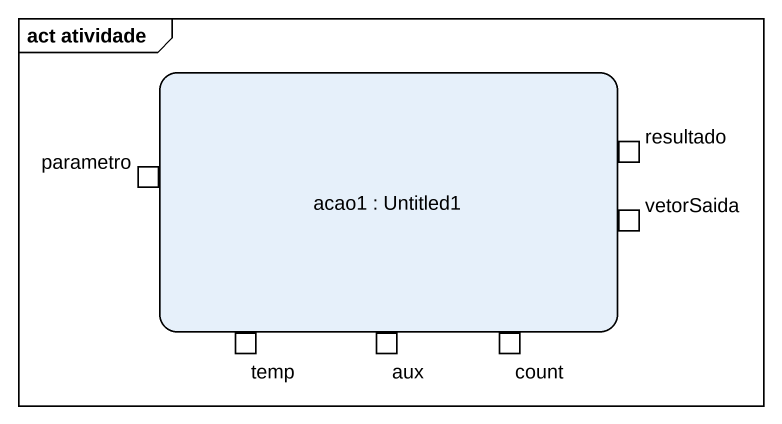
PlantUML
@startuml
mainframe act atividade
hide empty description
state "acao1 : Untitled1" as acao1 {
  state resultado <<outputPin>>
  state parametro <<inputPin>>
  state vetorSaida <<outputPin>>
  state temp <<inputPin>>
  state aux <<inputPin>>
  state count <<inputPin>>
}
@enduml
